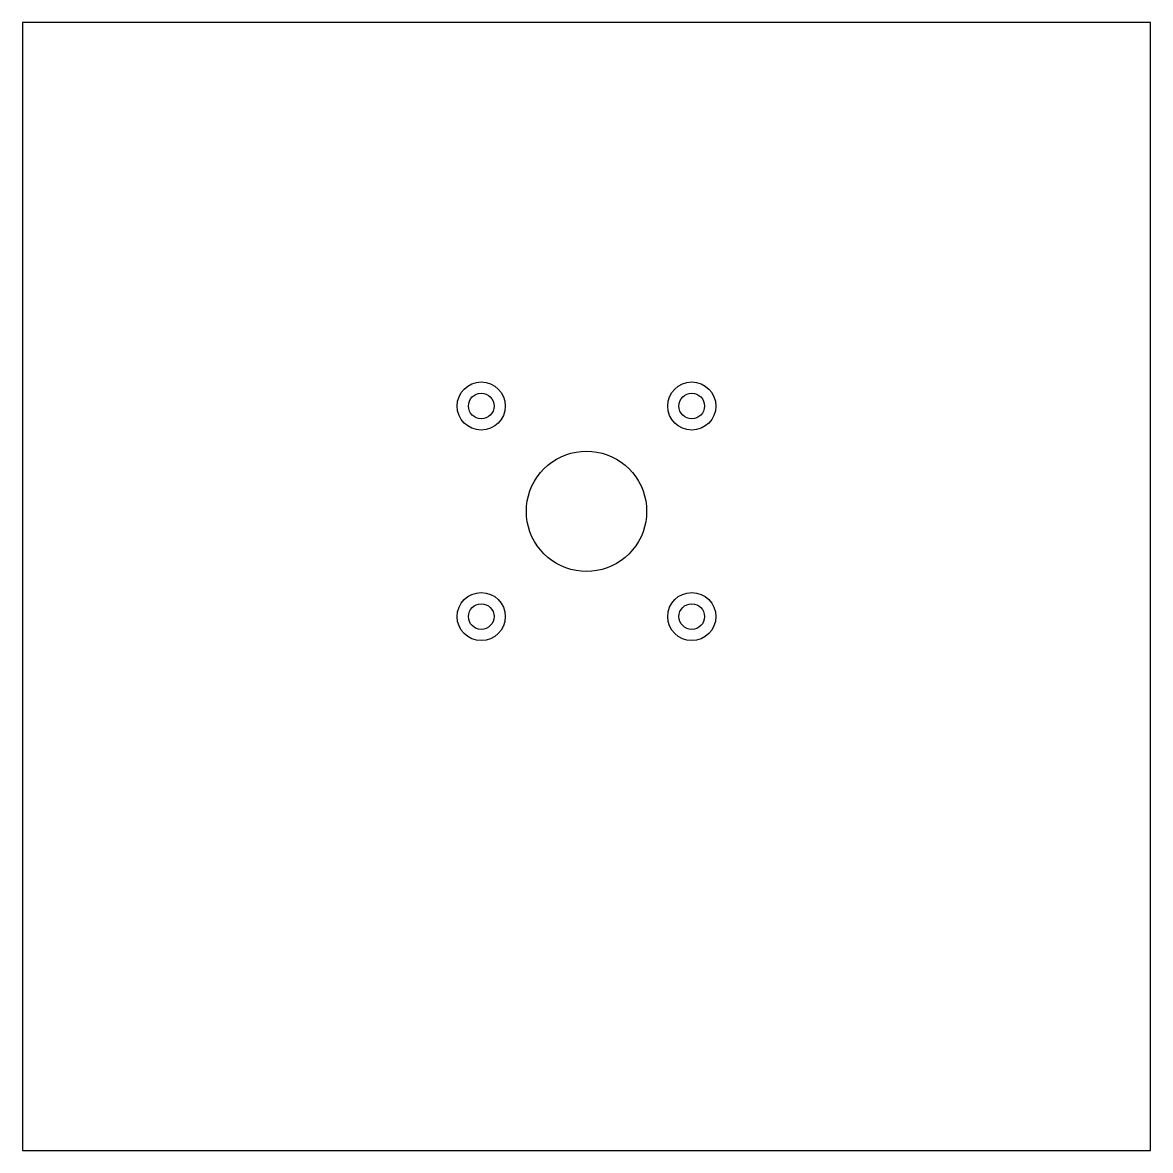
# Model space of a CAD drawing. Header units: millimetres. Extents: x 0 to 150, y 0 to 150.
import ezdxf

# ---------------------------------------------------------------- set-up
doc = ezdxf.new("R2010")
doc.units = ezdxf.units.MM
for name, color, linetype in [('COUNTERSINK', 3, 'CONTINUOUS'), ('CUT', 7, 'CONTINUOUS'), ('DRILL', 1, 'CONTINUOUS')]:
    doc.layers.add(name, color=color, linetype=linetype)

msp = doc.modelspace()

# ---------------------------------------------------------------- linework, layer by layer
at = {"layer": 'COUNTERSINK'}
for centre in [(61, 99), (89, 99), (61, 71), (89, 71)]:
    msp.add_circle(centre, 3.2, dxfattribs=at)
at = {"layer": 'CUT'}
for points in [[(150, 150), (0, 150), (0, 0), (150, 0)], [(74.3027, 77.0305), (73.6108, 77.1216), (72.9294, 77.2726), (72.2639, 77.4825), (71.619, 77.7496), (70.9999, 78.0718), (70.4114, 78.4468), (69.8578, 78.8716), (69.3432, 79.3432), (68.8716, 79.8578), (68.4468, 80.4114), (68.0718, 80.9999), (67.7496, 81.619), (67.4825, 82.2639), (67.2726, 82.9294), (67.1216, 83.6108), (67.0305, 84.3027), (67, 85), (67.0305, 85.6973), (67.1216, 86.3892), (67.2726, 87.0706), (67.4825, 87.7361), (67.7496, 88.381), (68.0718, 89.0001), (68.4468, 89.5886), (68.8716, 90.1422), (69.3432, 90.6568), (69.8578, 91.1284), (70.4114, 91.5532), (70.9999, 91.9282), (71.619, 92.2504), (72.2639, 92.5175), (72.9294, 92.7274), (73.6108, 92.8784), (74.3027, 92.9695), (75, 93), (75.6973, 92.9695), (76.3892, 92.8784), (77.0706, 92.7274), (77.7361, 92.5175), (78.381, 92.2504), (79.0001, 91.9282), (79.5886, 91.5532), (80.1422, 91.1284), (80.6568, 90.6568), (81.1284, 90.1422), (81.5532, 89.5886), (81.9282, 89.0001), (82.2504, 88.381), (82.5175, 87.7361), (82.7274, 87.0706), (82.8784, 86.3892), (82.9695, 85.6973), (83, 85), (82.9695, 84.3027), (82.8784, 83.6108), (82.7274, 82.9294), (82.5175, 82.2639), (82.2504, 81.619), (81.9282, 80.9999), (81.5532, 80.4114), (81.1284, 79.8578), (80.6568, 79.3432), (80.1422, 78.8716), (79.5886, 78.4468), (79.0001, 78.0718), (78.381, 77.7496), (77.7361, 77.4825), (77.0706, 77.2726), (76.3892, 77.1216), (75.6973, 77.0305), (75, 77)]]:
    msp.add_lwpolyline(points, close=True, dxfattribs=at)
at = {"layer": 'DRILL'}
for centre in [(61, 99), (89, 99), (61, 71), (89, 71)]:
    msp.add_circle(centre, 1.7, dxfattribs=at)

doc.saveas('drawing.dxf')
